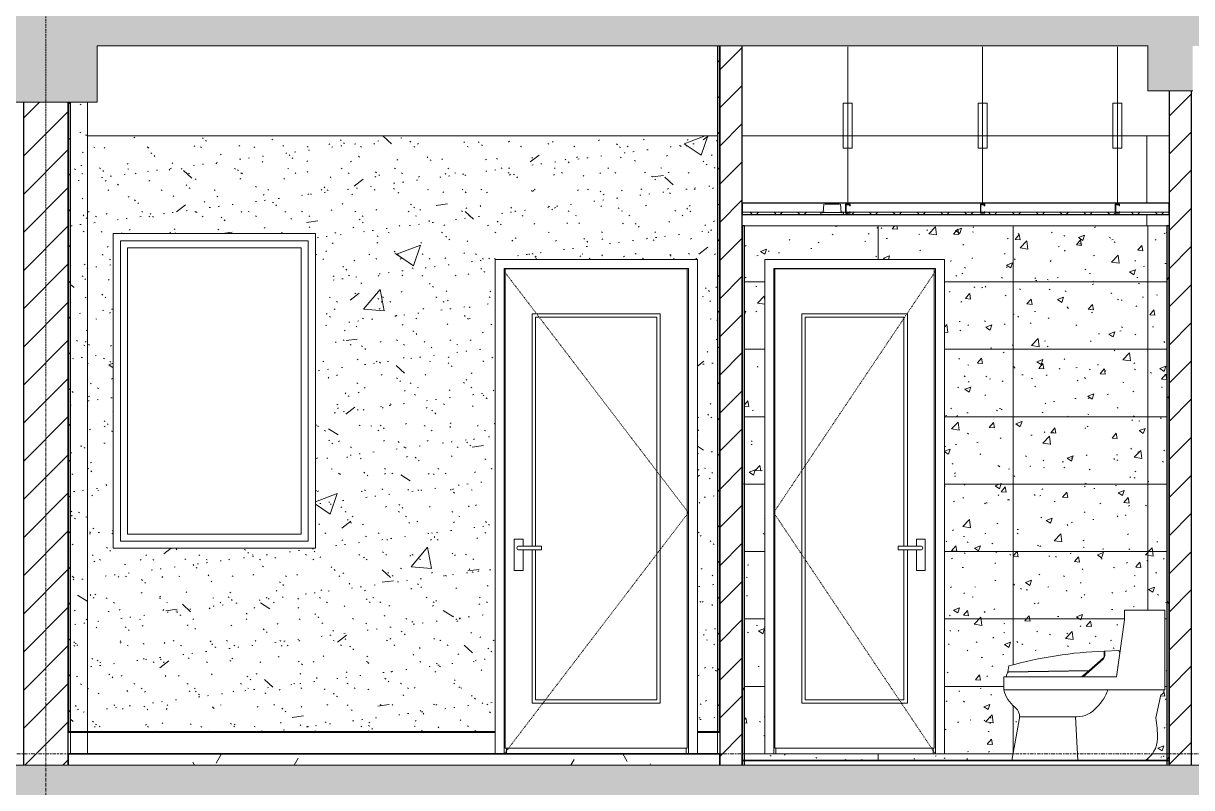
# Model space of a CAD drawing. Header units: millimetres. Extents: x -92143 to -2058, y -8802 to 35300.
# Drawn here: x -70037 to -64837, y 25850 to 29250 of the extents above; entities that cross this region are included whole.
import ezdxf

# ---------------------------------------------------------------- set-up
doc = ezdxf.new("R2010")
doc.units = ezdxf.units.MM
for name, pattern in [('Centre', [31.75, 6.35, -4.7625, 15.875, -4.7625]), ('Dash', [6.35, 3.175, -3.175]), ('Grid Line', [22.225, 12.7, -3.175, 3.175, -3.175])]:
    doc.linetypes.add(name, pattern=pattern)
for name, color, linetype, lineweight in [('0-1', 7, 'Continuous', 5), ('A-CLNG-1', 250, 'Continuous', 25), ('A-CLNG-2', 7, 'Continuous', 9), ('A-CLNG-PATT-1', 9, 'Continuous', 9), ('A-DETL-GENF', 92, 'Continuous', 9), ('A-DETL-GENF-1', 7, 'Continuous', 9), ('A-DETL-GENF-HDLN-1', 7, 'Dash', 9), ('A-DETL-THIN', 151, 'Continuous', 9), ('A-DOOR', 31, 'Continuous', 9), ('A-DOOR-1', 7, 'Continuous', 9), ('A-FLOR-1', 10, 'Continuous', 35), ('A-FLOR-HRAL', 11, 'Continuous', 9), ('A-FLOR-HRAL-1', 253, 'Continuous', 18), ('A-FLOR-HRAL-2', 9, 'Continuous', 9), ('A-FLOR-LEVL-2', 51, 'Centre', 9), ('A-FLOR-PATT-2', 67, 'Continuous', 9), ('A-GLAZ', 151, 'Continuous', 9), ('A-GLAZ-1', 7, 'Continuous', 9), ('A-WALL-1', 7, 'Continuous', 9), ('A-WALL-2', 250, 'Continuous', 25), ('A-WALL-3', 113, 'Continuous', 25), ('A-WALL-PATT-1', 7, 'Continuous', 9), ('A-WALL-PATT-2', 9, 'Continuous', 9), ('A-WALL-PATT-4', 111, 'Continuous', 9), ('E-LITE-EQPM', 33, 'Continuous', 9), ('E-LITE-EQPM-1', 7, 'Continuous', 9), ('I-WALL-1', 250, 'Continuous', 25), ('I-WALL-2', 7, 'Continuous', 9), ('P-SANR-FIXT', 6, 'Continuous', 9), ('P-SANR-FIXT-1', 7, 'Continuous', 9), ('S-BEAM-2', 7, 'Continuous', 9), ('S-COLS-1', 7, 'Continuous', 9), ('S-GRID-1', 1, 'Grid Line', 9)]:
    doc.layers.add(name, color=color, linetype=linetype, lineweight=lineweight)
pattern_1 = [(45, (-51987.05, 14125), (-79.5495, 79.5495), [])]
pattern_2 = [(50, (-51987.05, 14125), (1093.104, -95.634), [114.3, -1257.3]), (355, (-51987, 14125), (-211.46, 1146.34), [91.44, -1005.84]), (100.451, (-51896, 14117), (881.656, 1050.7), [97.14, -1068.54]), (46.184, (-51987, 14429.8), (1626.475, -252.26), [171.45, -1885.95]), (96.636, (-51851.5, 14408.8), (1424.42, 1484.57), [145.71, -1602.81]), (351.184, (-51987, 14429.8), (1424.43, 1484.55), [137.16, -1508.76]), (21, (-51834.65, 14353.6), (909.686, -613.59), [114.3, -1257.3]), (326, (-51834.7, 14353.6), (370.81, 1105.13), [91.44, -1005.84]), (71.451, (-51758.8, 14302.5), (1280.503, 491.53), [97.14, -1068.54]), (37.5, (-51987.05, 14125), (18.5313, 507.33), [50.292, -943.356, 50.292, -970.788, -1009.65]), (37.5, (-51987.05, 14125), (18.5313, 507.33), [-2014.728, 50.292, -959.358]), (7.5, (-51987.05, 14125), (400.918, 601.084), [50.292, -531.876, 50.292, -920.496, -384.81]), (7.5, (-51987.05, 14125), (400.918, 601.084), [-1552.956, 50.292, -334.518]), (327.5, (-52326.9, 14125), (813.545, -34.374), [50.292, -330.708, 50.292, -1138.428, -1577.34]), (327.5, (-52326.9, 14125), (813.545, -34.374), [-1569.72, 50.292, -1527.048]), (317.5, (-52479.3, 14125), (888.775, 152.56), [50.292, -445.008, 50.292, -739.14, -1120.14]), (317.5, (-52479.3, 14125), (888.775, 152.56), [-1284.73, 50.29, -1069.85])]
pattern_3 = [(37.5, (-51987.05, 14125), (-4.79953, 146.8239), [5.029, -110.795, 5.029, -124.511, -123.825]), (37.5, (-51987.05, 14125), (-4.79953, 146.8239), [-245.364, 5.029, -118.796]), (7.5, (-51987.05, 14125), (134.8574, 215.0472), [5.029, -57.455, 5.029, -99.365, -40.005]), (7.5, (-51987.05, 14125), (134.8574, 215.0472), [-166.878, 5.029, -34.976]), (327.5, (-52080.78, 14125), (237.29776, 0.4316), [5.029, -33.071, 5.029, -132.131, -179.07]), (327.5, (-52080.78, 14125), (237.29776, 0.4316), [-175.26, 5.029, -174.041]), (317.5, (-52080.78, 14125), (229.067, 66.8792), [5.029, -14.021, 5.029, -84.887, -102.87]), (317.5, (-52080.78, 14125), (229.067, 66.8792), [-108.966, 5.029, -97.841])]
pattern_4 = [(0, (-51987.05, 14125), (609.6, 152.4), [50.292, -406.908, 50.292, -406.908, -2438.4]), (0, (-51987.05, 14125), (609.6, 152.4), [-914.4, 50.292, -864.108, 50.292, -406.908, -1066.8]), (0, (-51987.05, 14125), (609.6, 152.4), [-2286, 50.292, -254.508, 50.292, -711.708]), (120, (-51758.45, 14201.2), (-436.7823, 451.7291), [50.292, -406.908, 50.292, -2845.308]), (120, (-51758.45, 14201.2), (-436.7823, 451.7291), [-507.492, -406.908, 50.292, -864.108, -1524]), (120, (-51758.45, 14201.2), (-436.7823, 451.7291), [-1828.8, 50.292, -406.908, 50.292, -1016.508]), (120, (-51758.45, 14201.2), (-436.7823, 451.7291), [-2336.292, -254.508, 50.292, -711.708]), (240, (-51682.25, 14506), (-172.8177, -604.1291), [50.292, -406.908, 50.292, -406.908, -2438.4]), (240, (-51682.25, 14506), (-172.8177, -604.1291), [-914.4, 50.292, -864.108, 50.292, -406.908, -1066.8]), (240, (-51682.25, 14506), (-172.8177, -604.1291), [-2286, 50.292, -254.508, 50.292, -711.708])]
pattern_5 = [(45, (-51987.05, 14125), (-84.8528, 84.8528), [])]

# ---------------------------------------------------------------- blocks, each defined once
blk = doc.blocks.new('NCV_TKTC_KET CAU_rvt-1-TKCS_MẶT CẮT E')
at = {"layer": 'S-BEAM-2'}
for p, q in [((-66946.9, 28750), (-69751.9, 28750)), ((-64936.9, 28750), (-66836.9, 28750))]:
    blk.add_line(p, q, dxfattribs=at)
blk = doc.blocks.new('Railing - Railing-915971-TKCS_MẶT CẮT E')
at = {"layer": 'A-FLOR-HRAL-1'}
for p, q in [((-66936.9, 5695), (-66946.9, 5695)), ((-66946.9, 5695), (-66946.9, 5600)), ((-66936.9, 5600), (-66936.9, 5695)), ((-66946.9, 5600), (-66936.9, 5600))]:
    blk.add_line(p, q, dxfattribs=at)
at = {"layer": 'A-FLOR-HRAL-2'}
for p, q in [((-67037, 5600), (-67037, 5695)), ((-67037, 5695), (-66946.9, 5695))]:
    blk.add_line(p, q, dxfattribs=at)
blk = doc.blocks.new('Railing - Railing-915972-TKCS_MẶT CẮT E')
at = {"layer": 'A-FLOR-HRAL-1'}
for p, q in [((-69826.9, 5695), (-69836.9, 5695)), ((-69836.9, 5695), (-69836.9, 5600)), ((-69826.9, 5600), (-69826.9, 5695)), ((-69836.9, 5600), (-69826.9, 5600))]:
    blk.add_line(p, q, dxfattribs=at)
at = {"layer": 'A-FLOR-HRAL-2'}
for p, q in [((-69826.9, 5695), (-69751.9, 5695)), ((-69751.9, 5600), (-69751.9, 5695)), ((-69751.9, 5695), (-67937, 5695)), ((-67937, 5695), (-67937, 5600))]:
    blk.add_line(p, q, dxfattribs=at)
blk = doc.blocks.new('DOOR_CW_01 CANH MO-PANEL KINH - DIW_01-900x2200-CỬA GỖ VÂN LAMINATE-553393-TKCS_MẶT CẮT E')
at = {"layer": 'A-DETL-GENF-HDLN-1'}
for p, q in [((-50676.9, 6673.5), (-51496.9, 7747)), ((-51496.9, 5600), (-50676.9, 6673.5))]:
    blk.add_line(p, q, dxfattribs=at)
at = {"layer": 'A-DOOR-1'}
for p, q in [((-51496.9, 7760), (-51496.9, 5600)), ((-51496.9, 7760), (-50676.9, 7760)), ((-50681.9, 7758), (-51491.9, 7758)), ((-51491.9, 7758), (-51491.9, 5626)), ((-50681.9, 5626), (-50681.9, 7758)), ((-50676.9, 5600), (-50676.9, 7760)), ((-51371.9, 6524.5), (-51371.9, 7558)), ((-51371.9, 7558), (-50801.9, 7558)), ((-51356.9, 7543), (-51356.9, 6524.5)), ((-50816.9, 7543), (-51356.9, 7543)), ((-50816.9, 5841), (-50816.9, 7543)), ((-50801.9, 7558), (-50801.9, 5826)), ((-51412.2, 6556), (-51451.7, 6556)), ((-51451.7, 6556), (-51451.7, 6416)), ((-51412.2, 6524.5), (-51412.2, 6556)), ((-51356.9, 6524.5), (-51431.9, 6524.5)), ((-51356.9, 6507.5), (-51431.9, 6507.5)), ((-51412.2, 6416), (-51412.2, 6507.5)), ((-51371.9, 5826), (-51371.9, 6507.5)), ((-51356.9, 6524.5), (-51331.1, 6524.5)), ((-51356.9, 6507.5), (-51356.9, 5841)), ((-51331.1, 6507.5), (-51356.9, 6507.5)), ((-51331.1, 6524.5), (-51331.1, 6507.5)), ((-51451.7, 6416), (-51412.2, 6416)), ((-50801.9, 5826), (-51371.9, 5826)), ((-51356.9, 5841), (-50816.9, 5841)), ((-51536.9, 5695), (-51536.9, 5700)), ((-50636.9, 5700), (-50636.9, 5695)), ((-51491.9, 5626), (-50681.9, 5626)), ((-51486.9, 5626), (-51486.9, 5600)), ((-50686.9, 5626), (-50686.9, 5600))]:
    blk.add_line(p, q, dxfattribs=at)
for start, end in [(90, 180), (180, 270)]:
    blk.add_arc((-51431.9, 6516), 8.5, start, end, dxfattribs=at)
blk = doc.blocks.new('DOOR_CW_01 CANH MO-PANEL KINH - DIG_02-800x2200-CỬA NHÔM KÍNH-401063-TKCS_MẶT CẮT E')
at = {"layer": 'A-DETL-GENF-HDLN-1'}
for p, q in [((-50297.3, 6673.5), (-49577.3, 7747)), ((-49577.3, 5600), (-50297.3, 6673.5))]:
    blk.add_line(p, q, dxfattribs=at)
at = {"layer": 'A-DOOR-1'}
for p, q in [((-50297.3, 7760), (-50297.3, 5600)), ((-50297.3, 7760), (-49577.3, 7760)), ((-50292.3, 7758), (-50292.3, 5626)), ((-49582.3, 7758), (-50292.3, 7758)), ((-49582.3, 5626), (-49582.3, 7758)), ((-49577.3, 5600), (-49577.3, 7760)), ((-50172.3, 7558), (-49702.3, 7558)), ((-50172.3, 5826), (-50172.3, 7558)), ((-49717.3, 7543), (-50157.3, 7543)), ((-50157.3, 7543), (-50157.3, 5841)), ((-49717.3, 6524.5), (-49717.3, 7543)), ((-49702.3, 7558), (-49702.3, 6524.5)), ((-49662.1, 6556), (-49662.1, 6524.5)), ((-49622.6, 6556), (-49662.1, 6556)), ((-49622.6, 6416), (-49622.6, 6556)), ((-49743.2, 6524.5), (-49717.3, 6524.5)), ((-49743.2, 6507.5), (-49743.2, 6524.5)), ((-49717.3, 6507.5), (-49743.2, 6507.5)), ((-49642.3, 6524.5), (-49717.3, 6524.5)), ((-49717.3, 5841), (-49717.3, 6507.5)), ((-49642.3, 6507.5), (-49717.3, 6507.5)), ((-49702.3, 6507.5), (-49702.3, 5826)), ((-49662.1, 6507.5), (-49662.1, 6416)), ((-49662.1, 6416), (-49622.6, 6416)), ((-49702.3, 5826), (-50172.3, 5826)), ((-50157.3, 5841), (-49717.3, 5841)), ((-50292.3, 5626), (-49582.3, 5626)), ((-50287.3, 5600), (-50287.3, 5626)), ((-49587.3, 5600), (-49587.3, 5626))]:
    blk.add_line(p, q, dxfattribs=at)
for start, end in [(0, 90), (270, 360)]:
    blk.add_arc((-49642.3, 6516), 8.5, start, end, dxfattribs=at)
blk = doc.blocks.new('M_Fixed - 900 x 1400-901191-TKCS_MẶT CẮT E')
at = {"layer": 'A-GLAZ-1'}
for p, q in [((-53204.9, 6547), (-53204.9, 7883)), ((-53204.9, 7883), (-52368.9, 7883)), ((-52368.9, 7883), (-52368.9, 6547)), ((-53173.9, 6578), (-53173.9, 7852)), ((-53173.9, 7852), (-52399.9, 7852)), ((-52399.9, 7852), (-52399.9, 6578)), ((-52399.9, 6578), (-53173.9, 6578)), ((-52368.9, 6547), (-53204.9, 6547))]:
    blk.add_line(p, q, dxfattribs=at)
blk = doc.blocks.new('TOILET - TOILET-348229-TKCS_MẶT CẮT E')
at = {"layer": 'P-SANR-FIXT-1'}
for p, q in [((-48735.6, 6196.1), (-48772.1, 5942.7)), ((-48735.6, 6238.8), (-48735.6, 6196.1)), ((-48556.6, 6238.8), (-48735.6, 6238.8)), ((-48556.6, 5884.5), (-48556.6, 6238.8)), ((-48825.8, 6040.7), (-48825.8, 6057.1)), ((-48762.2, 6059.4), (-48823, 6057.8)), ((-48772.1, 5942.7), (-48756.8, 6048.9)), ((-48756.8, 6048.9), (-48760.2, 6058.1)), ((-49251, 5991.3), (-49254.7, 5965.3)), ((-48830.9, 6022.1), (-48920.2, 5942.7)), ((-48892.8, 5971.6), (-48829.5, 6027.8)), ((-48772.1, 5942.7), (-49273.5, 5942.7)), ((-49273.5, 5942.7), (-49273.5, 5884.5)), ((-49260.4, 5950.7), (-49260.4, 5942.7)), ((-49260.4, 5942.7), (-48926.9, 5942.7)), ((-49254.7, 5965.3), (-48892.8, 5971.6)), ((-48894.8, 5970), (-49253.9, 5963.7)), ((-48926.9, 5942.7), (-48894.8, 5970)), ((-48920.2, 5942.7), (-48772.1, 5942.7)), ((-49273.5, 5884.5), (-48556.6, 5884.5)), ((-48559.8, 5884.5), (-48556.6, 5884.5)), ((-48596, 5760.8), (-48574.2, 5863.3)), ((-49204, 5751.5), (-49237.9, 5570)), ((-48948.9, 5764.9), (-49202.5, 5764.9)), ((-48943.9, 5570), (-48954.1, 5764.9))]:
    blk.add_line(p, q, dxfattribs=at)
for centre, radius, start, end in [((-48763.6, 4249.5), 1808.7, 91.9695, 105.6338), ((-48847.1, 6039.8), 24, 312.6549, 353.3451), ((-48850.1, 6040.7), 24.3, 328, 0), ((-50067.9, 6068.4), 1244.9, 358.5564, 359.5142), ((-48762.2, 6057.2), 2.2, 24.5161, 91.4839), ((-49228.4, 5943), 32.8, 140.9297, 166.5514), ((-49128.9, 5924.8), 150, 195.5839, 230.9413), ((-49003.8, 5954.4), 206.2, 314.8639, 340.1683), ((-48578.4, 5881.7), 18.9, 283, 8.4414), ((-49259.2, 5764.2), 56.7, 347.0587, 50.9413), ((-48948.9, 5881.3), 116.3, 270, 321.1214), ((-49152.3, 5674.2), 563, 359.4277, 8.8404), ((-48706, 5669.8), 116.7, 300.6227, 359.4277)]:
    blk.add_arc(centre, radius, start, end, dxfattribs=at)
blk = doc.blocks.new('LIC_10-ĐÈN LED DOWNLIGHT ÂM TRẦN_ P_6W_ ÁNH SÁNG 4000K - LIC_10-ĐÈN LED DOWNLIGHT ÂM TRẦN_ P_6W_ ÁNH SÁNG 4000K-V2-TKCS_MẶT CẮT E')
at = {"layer": 'E-LITE-EQPM-1'}
for p, q in [((-41887.9, 8009), (-41887.9, 8000)), ((-41791, 8009), (-41882.9, 8009)), ((-41874.5, 8045), (-41877, 8009)), ((-41804.5, 8045), (-41869.4, 8045)), ((-41796.9, 8009), (-41799.4, 8045)), ((-41785.9, 8000), (-41785.9, 8009)), ((-41896.9, 8000), (-41896.9, 7998)), ((-41896.9, 7998), (-41891, 7998)), ((-41776.9, 7998), (-41896.9, 7998)), ((-41895.8, 8000), (-41893.4, 8000)), ((-41893.3, 8000), (-41876.1, 8000)), ((-41782.9, 8000), (-41891, 8000)), ((-41885.5, 8000), (-41882.1, 8000)), ((-41882, 8002), (-41882, 8000)), ((-41881.1, 8000), (-41878.6, 8000)), ((-41873.6, 8000), (-41800.3, 8000)), ((-41860.6, 8000), (-41853.3, 8000)), ((-41820.5, 8000), (-41813.3, 8000)), ((-41797.7, 8000), (-41780.6, 8000)), ((-41795.3, 8000), (-41792.7, 8000)), ((-41791.9, 8000), (-41791.9, 8002)), ((-41791.8, 8000), (-41788.4, 8000)), ((-41782.9, 7998), (-41776.9, 7998)), ((-41780.5, 8000), (-41778.1, 8000)), ((-41776.9, 7998), (-41776.9, 8000))]:
    blk.add_line(p, q, dxfattribs=at)
blk = doc.blocks.new('NCV_TKTC_TANG 6 - 8_rvt-2-TKCS_MẶT CẮT E')
at = {"layer": 'A-CLNG-PATT-1'}
h = blk.add_hatch(dxfattribs=at)
h.set_pattern_fill('FP_4', color=256, style=0, pattern_type=2)
h.set_pattern_definition([(45, (-51987.05, 14125), (-53.033, 53.033), []), (135, (-51987.05, 14125), (-53.033, -53.033), [])])
h.paths.add_polyline_path([(-66836.9, 28400), (-66483.4, 28400), (-66482.9, 28409), (-66836.9, 28410)])
h.paths.add_polyline_path([(-66374.9, 28400), (-64936.9, 28400), (-64936.9, 28410), (-65157.4, 28410), (-65157.4, 28405), (-65177.4, 28405), (-65177.4, 28410), (-65757.4, 28410), (-65757.4, 28405), (-65777.4, 28405), (-65777.4, 28410), (-66357.4, 28409), (-66357.4, 28405), (-66377.4, 28405), (-66377.4, 28410), (-66390.5, 28409), (-66390.5, 28400), (-66377.4, 28400)])
h.paths.add_polyline_path([(-66359.9, 28407.5), (-66359.9, 28410), (-66374.9, 28409), (-66374.9, 28407.5)])
h.paths.add_polyline_path([(-65759.9, 28407.5), (-65759.9, 28410), (-65774.9, 28410), (-65774.9, 28407.5)])
h.paths.add_polyline_path([(-65174.9, 28407.5), (-65159.9, 28407.5), (-65159.9, 28410), (-65174.9, 28410)])
at = {"layer": 'A-FLOR-PATT-2'}
h = blk.add_hatch(dxfattribs=at)
h.set_pattern_fill('FP_2', color=256, style=0, pattern_type=2)
h.set_pattern_definition(pattern_4)
h.paths.add_polyline_path([(-67032.7, 25950), (-66936.9, 25950), (-66936.9, 26000), (-69836.9, 26000), (-69836.9, 25950), (-67341, 25950)])
at = {"layer": 'A-WALL-PATT-1'}
h = blk.add_hatch(dxfattribs=at)
h.set_pattern_fill('FP_5', color=256, style=0, pattern_type=2)
h.set_pattern_definition(pattern_1)
h.paths.add_polyline_path([(-66946.9, 26100), (-66936.9, 26100), (-66936.9, 29150), (-66946.9, 29150), (-66946.9, 26674.6)])
h = blk.add_hatch(dxfattribs=at)
h.set_pattern_fill('FP_5', color=256, style=0, pattern_type=2)
h.set_pattern_definition(pattern_1)
h.paths.add_polyline_path([(-69836.9, 26100), (-69826.9, 26100), (-69826.9, 28900), (-69836.9, 28900), (-69836.9, 26674.6)])
at = {"layer": 'A-WALL-PATT-2'}
h = blk.add_hatch(dxfattribs=at)
h.set_pattern_fill('FP_1', color=256, style=0, pattern_type=2)
h.set_pattern_definition(pattern_5)
h.paths.add_polyline_path([(-66836.9, 25950), (-66836.9, 29150), (-66936.9, 29150), (-66936.9, 25950), (-66878.6, 25950)])
h = blk.add_hatch(dxfattribs=at)
h.set_pattern_fill('FP_1', color=256, style=0, pattern_type=2)
h.set_pattern_definition(pattern_5)
h.paths.add_polyline_path([(-64936.9, 25950), (-64836.9, 25950), (-64836.9, 28950), (-64936.9, 28950), (-64936.9, 26065.8)])
h = blk.add_hatch(dxfattribs=at)
h.set_pattern_fill('FP_7', color=256, style=0, pattern_type=2)
h.set_pattern_definition(pattern_2)
h.paths.add_polyline_path([(-69826.9, 26100), (-69751.9, 26100), (-69751.9, 28900), (-69826.9, 28900), (-69826.9, 26674.6)])
h = blk.add_hatch(dxfattribs=at)
h.set_pattern_fill('FP_6', color=256, style=0, pattern_type=2)
h.set_pattern_definition(pattern_3)
h.paths.add_polyline_path([(-69826.9, 26100), (-69751.9, 26100), (-69751.9, 28900), (-69826.9, 28900), (-69826.9, 26674.6)])
h = blk.add_hatch(dxfattribs=at)
h.set_pattern_fill('FP_7', color=256, style=0, pattern_type=2)
h.set_pattern_definition(pattern_2)
h.paths.add_polyline_path([(-66946.9, 26100), (-66946.9, 28750), (-69751.9, 28750), (-69751.9, 26100), (-67936.9, 26100), (-67936.9, 28200), (-67036.9, 28200), (-67036.9, 26100)])
h.paths.add_polyline_path([(-68736.9, 26915), (-69636.9, 26915), (-69636.9, 28315), (-68736.9, 28315), (-68736.9, 27892)])
h = blk.add_hatch(dxfattribs=at)
h.set_pattern_fill('FP_6', color=256, style=0, pattern_type=2)
h.set_pattern_definition(pattern_3)
h.paths.add_polyline_path([(-66946.9, 26100), (-66946.9, 28750), (-69751.9, 28750), (-69751.9, 26100), (-67936.9, 26100), (-67936.9, 28200), (-67036.9, 28200), (-67036.9, 26100)])
h.paths.add_polyline_path([(-68736.9, 26915), (-69636.9, 26915), (-69636.9, 28315), (-68736.9, 28315), (-68736.9, 27892)])
h = blk.add_hatch(dxfattribs=at)
h.set_pattern_fill('FP_2', color=256, style=0, pattern_type=2)
h.set_pattern_definition(pattern_4)
h.paths.add_polyline_path([(-66826.9, 25950), (-66826.9, 28350), (-66836.9, 28350), (-66836.9, 25950)])
h = blk.add_hatch(dxfattribs=at)
h.set_pattern_fill('FP_20', color=256, style=0, pattern_type=2)
h.set_pattern_definition([(50, (-51987.05, 14125), (273.276, -23.909), [28.575, -314.325]), (355, (-51987.05, 14125), (-52.8646, 286.585), [22.86, -251.46]), (100.451, (-51964.28, 14123), (220.414, 262.6745), [24.285, -267.135]), (46.184, (-51987.05, 14201.2), (406.6187, -63.0646), [42.862, -471.487]), (96.636, (-51953.17, 14195.94), (356.104, 371.141), [36.428, -400.703]), (351.184, (-51987.05, 14201.2), (356.1075, 371.138), [34.29, -377.19]), (21, (-51948.95, 14182.15), (227.4212, -153.3982), [28.575, -314.325]), (326, (-51948.95, 14182.15), (92.7027, 276.282), [22.86, -251.46]), (71.451, (-51930, 14169.37), (320.1254, 122.8816), [24.285, -267.135]), (37.5, (-51987.05, 14125), (4.6325, 126.8326), [5.029, -243.383, 5.029, -250.241, -252.412]), (37.5, (-51987.05, 14125), (4.6325, 126.8326), [-503.682, 5.029, -247.383]), (7.5, (-51987.05, 14125), (100.2292, 150.2711), [5.029, -140.513, 5.029, -237.668, -96.202]), (7.5, (-51987.05, 14125), (100.2292, 150.2711), [-388.239, 5.029, -91.173]), (327.5, (-52072.01, 14125), (203.38684, -8.5935), [5.029, -90.221, 5.029, -292.151, -394.335]), (327.5, (-52072.01, 14125), (203.38684, -8.5935), [-392.43, 5.029, -389.306]), (317.5, (-52110.11, 14125), (222.1944, 38.1398), [5.029, -118.796, 5.029, -192.329, -280.035]), (317.5, (-52110.11, 14125), (222.1944, 38.1398), [-321.183, 5.029, -275.006])])
h.paths.add_polyline_path([(-65001.6, 25970), (-64946.9, 25970), (-64946.9, 28350), (-66826.9, 28350), (-66826.1, 25970), (-65637.9, 25970), (-65602.5, 26164.1), (-65604, 26176.8), (-65608, 26188.5), (-65614.6, 26199.3), (-65646, 26231.2), (-65662.2, 26255.8), (-65673.5, 26284.5), (-65673.5, 26342.7), (-65660.4, 26342.7), (-65660.4, 26350.7), (-65653.9, 26363.7), (-65294.8, 26370), (-65326.9, 26342.7), (-65320.2, 26342.7), (-65226.5, 26427.8), (-65223.3, 26437), (-65223, 26457.8), (-65160.2, 26458.1), (-65156.8, 26448.9), (-65135.6, 26596.1), (-65135.6, 26638.8), (-64956.6, 26638.8), (-64956.6, 26284.5), (-64959.8, 26284.5), (-64962.9, 26271.1), (-64969.8, 26264.9), (-64974.2, 26263.3), (-64996, 26160.8), (-64990.8, 26114.8), (-64989.7, 26065.8), (-64992.6, 26042.4), (-65001.6, 26017.6), (-65016.1, 25995.4), (-65036.9, 25976), (-65047, 25970), (-65035.1, 25970)])
h.paths.add_polyline_path([(-66737.3, 26000), (-66737.3, 28200), (-65937.3, 28200), (-65937.3, 26000), (-66724.4, 26000)])
h.paths.add_polyline_path([(-65654.7, 26365.3), (-65651, 26391.3), (-65491.4, 26427.6), (-65369.1, 26446.5), (-65225.8, 26457.1), (-65227.2, 26435.7), (-65230.9, 26426.5), (-65294.8, 26371.6), (-65653.9, 26365.3)])
h = blk.add_hatch(dxfattribs=at)
h.set_pattern_fill('FP_49', color=256, style=0, pattern_type=2)
h.set_pattern_definition([(0, (-66831.94, 26000), (0, 300), []), (90, (-66831.94, 26000), (-600, 4e-14), [])])
h.paths.add_polyline_path([(-65001.6, 25970), (-64946.9, 25970), (-64946.9, 28350), (-66826.9, 28350), (-66826.1, 25970), (-65637.9, 25970), (-65602.5, 26164.1), (-65604, 26176.8), (-65608, 26188.5), (-65614.6, 26199.3), (-65646, 26231.2), (-65662.2, 26255.8), (-65673.5, 26284.5), (-65673.5, 26342.7), (-65660.4, 26342.7), (-65660.4, 26350.7), (-65653.9, 26363.7), (-65294.8, 26370), (-65326.9, 26342.7), (-65320.2, 26342.7), (-65226.5, 26427.8), (-65223.3, 26437), (-65223, 26457.8), (-65160.2, 26458.1), (-65156.8, 26448.9), (-65135.6, 26596.1), (-65135.6, 26638.8), (-64956.6, 26638.8), (-64956.6, 26284.5), (-64959.8, 26284.5), (-64962.9, 26271.1), (-64969.8, 26264.9), (-64974.2, 26263.3), (-64996, 26160.8), (-64990.8, 26114.8), (-64989.7, 26065.8), (-64992.6, 26042.4), (-65001.6, 26017.6), (-65016.1, 25995.4), (-65036.9, 25976), (-65047, 25970), (-65035.1, 25970)])
h.paths.add_polyline_path([(-66737.3, 26000), (-66737.3, 28200), (-65937.3, 28200), (-65937.3, 26000), (-66724.4, 26000)])
h.paths.add_polyline_path([(-65654.7, 26365.3), (-65651, 26391.3), (-65491.4, 26427.6), (-65369.1, 26446.5), (-65225.8, 26457.1), (-65227.2, 26435.7), (-65230.9, 26426.5), (-65294.8, 26371.6), (-65653.9, 26365.3)])
h = blk.add_hatch(dxfattribs=at)
h.set_pattern_fill('FP_2', color=256, style=0, pattern_type=2)
h.set_pattern_definition(pattern_4)
h.paths.add_polyline_path([(-64936.9, 25950), (-64936.9, 28350), (-64946.9, 28350), (-64946.9, 25950)])
at = {"layer": 'A-CLNG-1'}
for p, q in [((-64936.9, 28450), (-66836.9, 28450)), ((-66836.9, 28450), (-66836.9, 28400)), ((-64936.9, 28400), (-64936.9, 28450)), ((-66836.9, 28400), (-66491, 28400)), ((-66382.9, 28400), (-64936.9, 28400))]:
    blk.add_line(p, q, dxfattribs=at)
at = {"layer": 'A-CLNG-2'}
for p, q in [((-66471.5, 28410), (-66836.9, 28410)), ((-66377, 28410), (-66402.4, 28410)), ((-66358.1, 28410), (-66374.9, 28410)), ((-65777, 28410), (-66357.4, 28410)), ((-65758.1, 28410), (-65774.9, 28410)), ((-65177, 28410), (-65757.4, 28410)), ((-65158.1, 28410), (-65174.9, 28410)), ((-64936.9, 28410), (-65157.4, 28410))]:
    blk.add_line(p, q, dxfattribs=at)
at = {"layer": 'A-FLOR-1'}
for p, q in [((-66936.9, 26000), (-69836.9, 26000)), ((-69836.9, 26000), (-69836.9, 25950)), ((-66936.9, 25950), (-66936.9, 26000)), ((-64936.9, 25970), (-66836.9, 25970)), ((-66836.9, 25970), (-66836.9, 25950)), ((-64936.9, 25950), (-64936.9, 25970))]:
    blk.add_line(p, q, dxfattribs=at)
at = {"layer": 'A-WALL-1'}
for p, q in [((-69761.9, 26100), (-69761.9, 26095)), ((-67936.9, 26095), (-67936.9, 26100)), ((-67036.9, 26100), (-67036.9, 26095))]:
    blk.add_line(p, q, dxfattribs=at)
at = {"layer": 'A-WALL-2'}
for p, q in [((-66936.9, 29150), (-66936.9, 25950)), ((-66836.9, 25950), (-66836.9, 29150)), ((-64936.9, 28950), (-64936.9, 25950)), ((-64836.9, 25950), (-64836.9, 28950))]:
    blk.add_line(p, q, dxfattribs=at)
at = {"layer": 'I-WALL-1'}
for p, q in [((-66946.9, 29150), (-66946.9, 26100)), ((-66936.9, 26100), (-66936.9, 29150)), ((-69836.9, 28900), (-69836.9, 26100)), ((-69826.9, 26100), (-69826.9, 28900)), ((-66826.9, 28350), (-66836.9, 28350)), ((-66836.9, 28350), (-66836.9, 25950)), ((-66826.9, 25950), (-66826.9, 28350)), ((-64946.9, 28350), (-64946.9, 25950)), ((-64936.9, 28350), (-64946.9, 28350)), ((-64936.9, 25950), (-64936.9, 28350)), ((-69836.9, 26100), (-69826.9, 26100)), ((-66946.9, 26100), (-66936.9, 26100))]:
    blk.add_line(p, q, dxfattribs=at)
at = {"layer": 'I-WALL-2'}
for p, q in [((-69751.9, 26100), (-69751.9, 28900)), ((-64946.9, 28350), (-66826.9, 28350)), ((-69636.9, 26915), (-69636.9, 28315)), ((-69636.9, 28315), (-68736.9, 28315)), ((-68736.9, 28315), (-68736.9, 26915)), ((-67936.9, 26100), (-67936.9, 28200)), ((-67936.9, 28200), (-67036.9, 28200)), ((-67036.9, 28200), (-67036.9, 26100)), ((-66737.3, 26000), (-66737.3, 28200)), ((-66737.3, 28200), (-65937.3, 28200)), ((-65937.3, 28200), (-65937.3, 26000)), ((-68736.9, 26915), (-69636.9, 26915)), ((-69826.9, 26100), (-69751.9, 26100)), ((-69751.9, 26100), (-67936.9, 26100)), ((-67036.9, 26100), (-66946.9, 26100)), ((-65937.3, 26000), (-66737.3, 26000))]:
    blk.add_line(p, q, dxfattribs=at)
at = {"layer": 'S-COLS-1'}
for p, q in [((-65036.9, 28450), (-65036.9, 28750)), ((-65036.9, 28350), (-65036.9, 28400))]:
    blk.add_line(p, q, dxfattribs=at)
at = {"layer": 'A-DOOR'}
for name in ['DOOR_CW_01 CANH MO-PANEL KINH - DIW_01-900x2200-CỬA GỖ VÂN LAMINATE-553393-TKCS_MẶT CẮT E', 'DOOR_CW_01 CANH MO-PANEL KINH - DIG_02-800x2200-CỬA NHÔM KÍNH-401063-TKCS_MẶT CẮT E']:
    blk.add_blockref(name, (-16400, 20400), dxfattribs=at)
at = {"layer": 'A-FLOR-HRAL'}
for name in ['Railing - Railing-915972-TKCS_MẶT CẮT E', 'Railing - Railing-915971-TKCS_MẶT CẮT E']:
    blk.add_blockref(name, (0, 20400), dxfattribs=at)
at = {"layer": 'A-GLAZ'}
blk.add_blockref('M_Fixed - 900 x 1400-901191-TKCS_MẶT CẮT E', (-16400, 20400), dxfattribs=at)
at = {"layer": 'E-LITE-EQPM'}
blk.add_blockref('LIC_10-ĐÈN LED DOWNLIGHT ÂM TRẦN_ P_6W_ ÁNH SÁNG 4000K - LIC_10-ĐÈN LED DOWNLIGHT ÂM TRẦN_ P_6W_ ÁNH SÁNG 4000K-V2-TKCS_MẶT CẮT E', (-24600, 20400), dxfattribs=at)
at = {"layer": 'P-SANR-FIXT'}
blk.add_blockref('TOILET - TOILET-348229-TKCS_MẶT CẮT E', (-16400, 20400), dxfattribs=at)
blk = doc.blocks.new('Repeating Detail - THANH TREO TRẦN 700-V208-TKCS_MẶT CẮT E')
at = {"layer": 'A-DETL-GENF'}
for points in [[(-66377.4, 28405), (-66357.4, 28405), (-66357.4, 28411), (-66359.9, 28407.5), (-66374.9, 28407.5), (-66374.9, 28442.5), (-66359.9, 28442.5), (-66357.4, 28439), (-66357.4, 28445), (-66377.4, 28445)], [(-65777.4, 28405), (-65757.4, 28405), (-65757.4, 28411), (-65759.9, 28407.5), (-65774.9, 28407.5), (-65774.9, 28442.5), (-65759.9, 28442.5), (-65757.4, 28439), (-65757.4, 28445), (-65777.4, 28445)], [(-65177.4, 28405), (-65157.4, 28405), (-65157.4, 28411), (-65159.9, 28407.5), (-65174.9, 28407.5), (-65174.9, 28442.5), (-65159.9, 28442.5), (-65157.4, 28439), (-65157.4, 28445), (-65177.4, 28445)]]:
    blk.add_hatch(color=256, dxfattribs=at).paths.add_polyline_path(points)
for p, q in [((-66367.4, 28445), (-66367.4, 29145)), ((-65767.4, 28445), (-65767.4, 29145)), ((-65167.4, 28445), (-65167.4, 29145)), ((-66387.4, 28895), (-66347.4, 28895)), ((-66387.4, 28695), (-66387.4, 28895)), ((-66347.4, 28895), (-66347.4, 28695)), ((-65787.4, 28895), (-65747.4, 28895)), ((-65787.4, 28695), (-65787.4, 28895)), ((-65747.4, 28895), (-65747.4, 28695)), ((-65187.4, 28895), (-65147.4, 28895)), ((-65187.4, 28695), (-65187.4, 28895)), ((-65147.4, 28895), (-65147.4, 28695)), ((-66347.4, 28695), (-66387.4, 28695)), ((-65747.4, 28695), (-65787.4, 28695)), ((-65147.4, 28695), (-65187.4, 28695)), ((-66357.4, 28445), (-66377.4, 28445)), ((-66377.4, 28445), (-66377.4, 28405)), ((-66357.4, 28445), (-66377.4, 28445)), ((-66377.4, 28445), (-66377.4, 28405)), ((-66357.4, 28439), (-66357.4, 28445)), ((-66357.4, 28439), (-66357.4, 28445)), ((-65757.4, 28445), (-65777.4, 28445)), ((-65777.4, 28445), (-65777.4, 28405)), ((-65757.4, 28445), (-65777.4, 28445)), ((-65777.4, 28445), (-65777.4, 28405)), ((-65757.4, 28439), (-65757.4, 28445)), ((-65757.4, 28439), (-65757.4, 28445)), ((-65157.4, 28445), (-65177.4, 28445)), ((-65177.4, 28445), (-65177.4, 28405)), ((-65157.4, 28445), (-65177.4, 28445)), ((-65177.4, 28445), (-65177.4, 28405)), ((-65157.4, 28439), (-65157.4, 28445)), ((-65157.4, 28439), (-65157.4, 28445)), ((-66377.4, 28405), (-66357.4, 28405)), ((-66377.4, 28405), (-66357.4, 28405)), ((-66374.9, 28442.5), (-66359.9, 28442.5)), ((-66374.9, 28407.5), (-66374.9, 28442.5)), ((-66374.9, 28407.5), (-66374.9, 28442.5)), ((-66374.9, 28442.5), (-66359.9, 28442.5)), ((-66359.9, 28407.5), (-66374.9, 28407.5)), ((-66359.9, 28407.5), (-66374.9, 28407.5)), ((-66359.9, 28442.5), (-66359.9, 28439)), ((-66359.9, 28442.5), (-66359.9, 28439)), ((-66359.9, 28439), (-66357.4, 28439)), ((-66359.9, 28439), (-66357.4, 28439)), ((-66357.4, 28411), (-66359.9, 28411)), ((-66359.9, 28411), (-66359.9, 28407.5)), ((-66357.4, 28411), (-66359.9, 28411)), ((-66359.9, 28411), (-66359.9, 28407.5)), ((-66357.4, 28405), (-66357.4, 28411)), ((-66357.4, 28405), (-66357.4, 28411)), ((-65777.4, 28405), (-65757.4, 28405)), ((-65777.4, 28405), (-65757.4, 28405)), ((-65774.9, 28442.5), (-65759.9, 28442.5)), ((-65774.9, 28407.5), (-65774.9, 28442.5)), ((-65774.9, 28407.5), (-65774.9, 28442.5)), ((-65774.9, 28442.5), (-65759.9, 28442.5)), ((-65759.9, 28407.5), (-65774.9, 28407.5)), ((-65759.9, 28407.5), (-65774.9, 28407.5)), ((-65759.9, 28442.5), (-65759.9, 28439)), ((-65759.9, 28442.5), (-65759.9, 28439)), ((-65759.9, 28439), (-65757.4, 28439)), ((-65759.9, 28439), (-65757.4, 28439)), ((-65757.4, 28411), (-65759.9, 28411)), ((-65759.9, 28411), (-65759.9, 28407.5)), ((-65757.4, 28411), (-65759.9, 28411)), ((-65759.9, 28411), (-65759.9, 28407.5)), ((-65757.4, 28405), (-65757.4, 28411)), ((-65757.4, 28405), (-65757.4, 28411)), ((-65177.4, 28405), (-65157.4, 28405)), ((-65177.4, 28405), (-65157.4, 28405)), ((-65174.9, 28442.5), (-65159.9, 28442.5)), ((-65174.9, 28407.5), (-65174.9, 28442.5)), ((-65174.9, 28407.5), (-65174.9, 28442.5)), ((-65174.9, 28442.5), (-65159.9, 28442.5)), ((-65159.9, 28407.5), (-65174.9, 28407.5)), ((-65159.9, 28407.5), (-65174.9, 28407.5)), ((-65159.9, 28442.5), (-65159.9, 28439)), ((-65159.9, 28442.5), (-65159.9, 28439)), ((-65159.9, 28439), (-65157.4, 28439)), ((-65159.9, 28439), (-65157.4, 28439)), ((-65157.4, 28411), (-65159.9, 28411)), ((-65159.9, 28411), (-65159.9, 28407.5)), ((-65157.4, 28411), (-65159.9, 28411)), ((-65159.9, 28411), (-65159.9, 28407.5)), ((-65157.4, 28405), (-65157.4, 28411)), ((-65157.4, 28405), (-65157.4, 28411))]:
    blk.add_line(p, q, dxfattribs=at)

msp = doc.modelspace()

# ---------------------------------------------------------------- hatches: boundary and pattern name
at = {"layer": 'A-DETL-GENF-1'}
h = msp.add_hatch(color=256, dxfattribs=at)
h.paths.add_polyline_path([(-17535.3, 28750), (-17236.9, 28750), (-17236.9, 29350), (-33860.3, 29350), (-33860.3, 28900), (-33460.3, 28900), (-33460.3, 29150), (-30635.3, 29150), (-30635.3, 28950), (-30435.3, 28950), (-30435.3, 29150), (-25735.7, 29150), (-25735.7, 28900), (-25335.7, 28900), (-25335.7, 29150), (-22435.3, 29150), (-22435.3, 28950), (-22235.3, 28950), (-22235.3, 29150), (-17535.3, 29150), (-17535.3, 29109.5)])
h.paths.add_polyline_path([(-77935.7, 28750), (-77935.7, 29150), (-73233.6, 29150), (-73233.6, 28950), (-73033.3, 28950), (-73033.3, 29150), (-70108.5, 29150), (-70108.5, 28900), (-69708.5, 28900), (-69708.5, 29150), (-65032.3, 29150), (-65032.3, 28950), (-64832.3, 28950), (-64832.3, 29150), (-61933.6, 29150), (-61933.6, 28900), (-61533.6, 28900), (-61533.6, 29150), (-56833.3, 29150), (-56833.3, 28950), (-56633.3, 28950), (-56633.3, 29150), (-53733.2, 29150), (-53733.2, 28900), (-53333.2, 28900), (-53333.2, 29150), (-48635.6, 29150), (-48635.6, 28950), (-48435.6, 28950), (-48435.6, 29150), (-45535.3, 29150), (-45535.3, 28900), (-45134.4, 28900), (-45134.4, 29150), (-40434.4, 29150), (-40434.4, 28950), (-40234.4, 28950), (-40234.4, 29150), (-37335.6, 29150), (-37335.6, 28900), (-36935.6, 28900), (-36935.6, 29350), (-78233.3, 29350), (-78233.3, 28750)])
msp.add_hatch(color=256, dxfattribs=at).paths.add_polyline_path([(-77935.7, 25350), (-77935.7, 25750), (-73233.6, 25750), (-73233.6, 25550), (-73033.3, 25550), (-73033.3, 25750), (-70108.5, 25750), (-70108.5, 25500), (-69708.5, 25500), (-69708.5, 25750), (-65032.3, 25750), (-65032.3, 25550), (-64832.3, 25550), (-64832.3, 25750), (-61933.6, 25750), (-61933.6, 25500), (-61533.6, 25500), (-61533.6, 25750), (-56833.3, 25750), (-56833.3, 25550), (-56633.3, 25550), (-56633.3, 25750), (-53733.2, 25750), (-53733.2, 25500), (-53333.2, 25500), (-53333.2, 25750), (-48635.6, 25750), (-48635.6, 25550), (-48435.6, 25550), (-48435.6, 25750), (-45535.3, 25750), (-45535.3, 25500), (-45134.4, 25500), (-45134.4, 25750), (-40434.4, 25750), (-40434.4, 25550), (-40234.4, 25550), (-40234.4, 25750), (-37436.9, 25750), (-37436.9, 25500), (-37037.4, 25500), (-37037.4, 25750), (-33860.3, 25750), (-33860.3, 25500), (-33436.9, 25500), (-33436.9, 25750), (-30635.3, 25750), (-30635.3, 25550), (-30435.3, 25550), (-30435.3, 25750), (-25735.7, 25750), (-25735.7, 25500), (-25335.7, 25500), (-25335.7, 25750), (-22435.3, 25750), (-22435.3, 25550), (-22235.3, 25550), (-22235.3, 25750), (-17535.3, 25750), (-17535.3, 25350), (-17236.9, 25350), (-17236.9, 25950), (-78233.3, 25950), (-78233.3, 25350)])
at = {"layer": 'A-WALL-PATT-4'}
h = msp.add_hatch(dxfattribs=at)
h.set_pattern_fill('FP_1', color=256, style=0, pattern_type=2)
h.set_pattern_definition(pattern_5)
h.paths.add_polyline_path([(-69836.9, 25950), (-69836.9, 28900), (-70036.9, 28900), (-70036.9, 25950)])

# ---------------------------------------------------------------- linework, layer by layer
at = {"layer": 'A-DETL-THIN'}
for p, q in [((-69708.5, 28900), (-69708.5, 29150)), ((-69708.5, 29150), (-65032.3, 29150)), ((-65032.3, 29150), (-65032.3, 28950)), ((-65032.3, 28950), (-64832.3, 28950)), ((-70108.5, 28900), (-69708.5, 28900)), ((-37037.4, 25950), (-78233.3, 25950))]:
    msp.add_line(p, q, dxfattribs=at)
at = {"layer": 'A-FLOR-LEVL-2'}
msp.add_line((-92142.8, 26000), (-5549.7, 26000), dxfattribs=at)
at = {"layer": 'A-WALL-3'}
for p, q in [((-70036.9, 28900), (-70036.9, 25950)), ((-69836.9, 25950), (-69836.9, 28900))]:
    msp.add_line(p, q, dxfattribs=at)
at = {"layer": 'S-GRID-1'}
msp.add_line((-69936.9, -3701.5), (-69936.9, 30542.5), dxfattribs=at)

# ---------------------------------------------------------------- block references
at = {"layer": '0-1'}
for name in ['NCV_TKTC_KET CAU_rvt-1-TKCS_MẶT CẮT E', 'NCV_TKTC_TANG 6 - 8_rvt-2-TKCS_MẶT CẮT E']:
    msp.add_blockref(name, (0, 0), dxfattribs=at)
at = {"layer": 'A-DETL-GENF'}
msp.add_blockref('Repeating Detail - THANH TREO TRẦN 700-V208-TKCS_MẶT CẮT E', (0, 0), dxfattribs=at)

doc.saveas('drawing.dxf')
